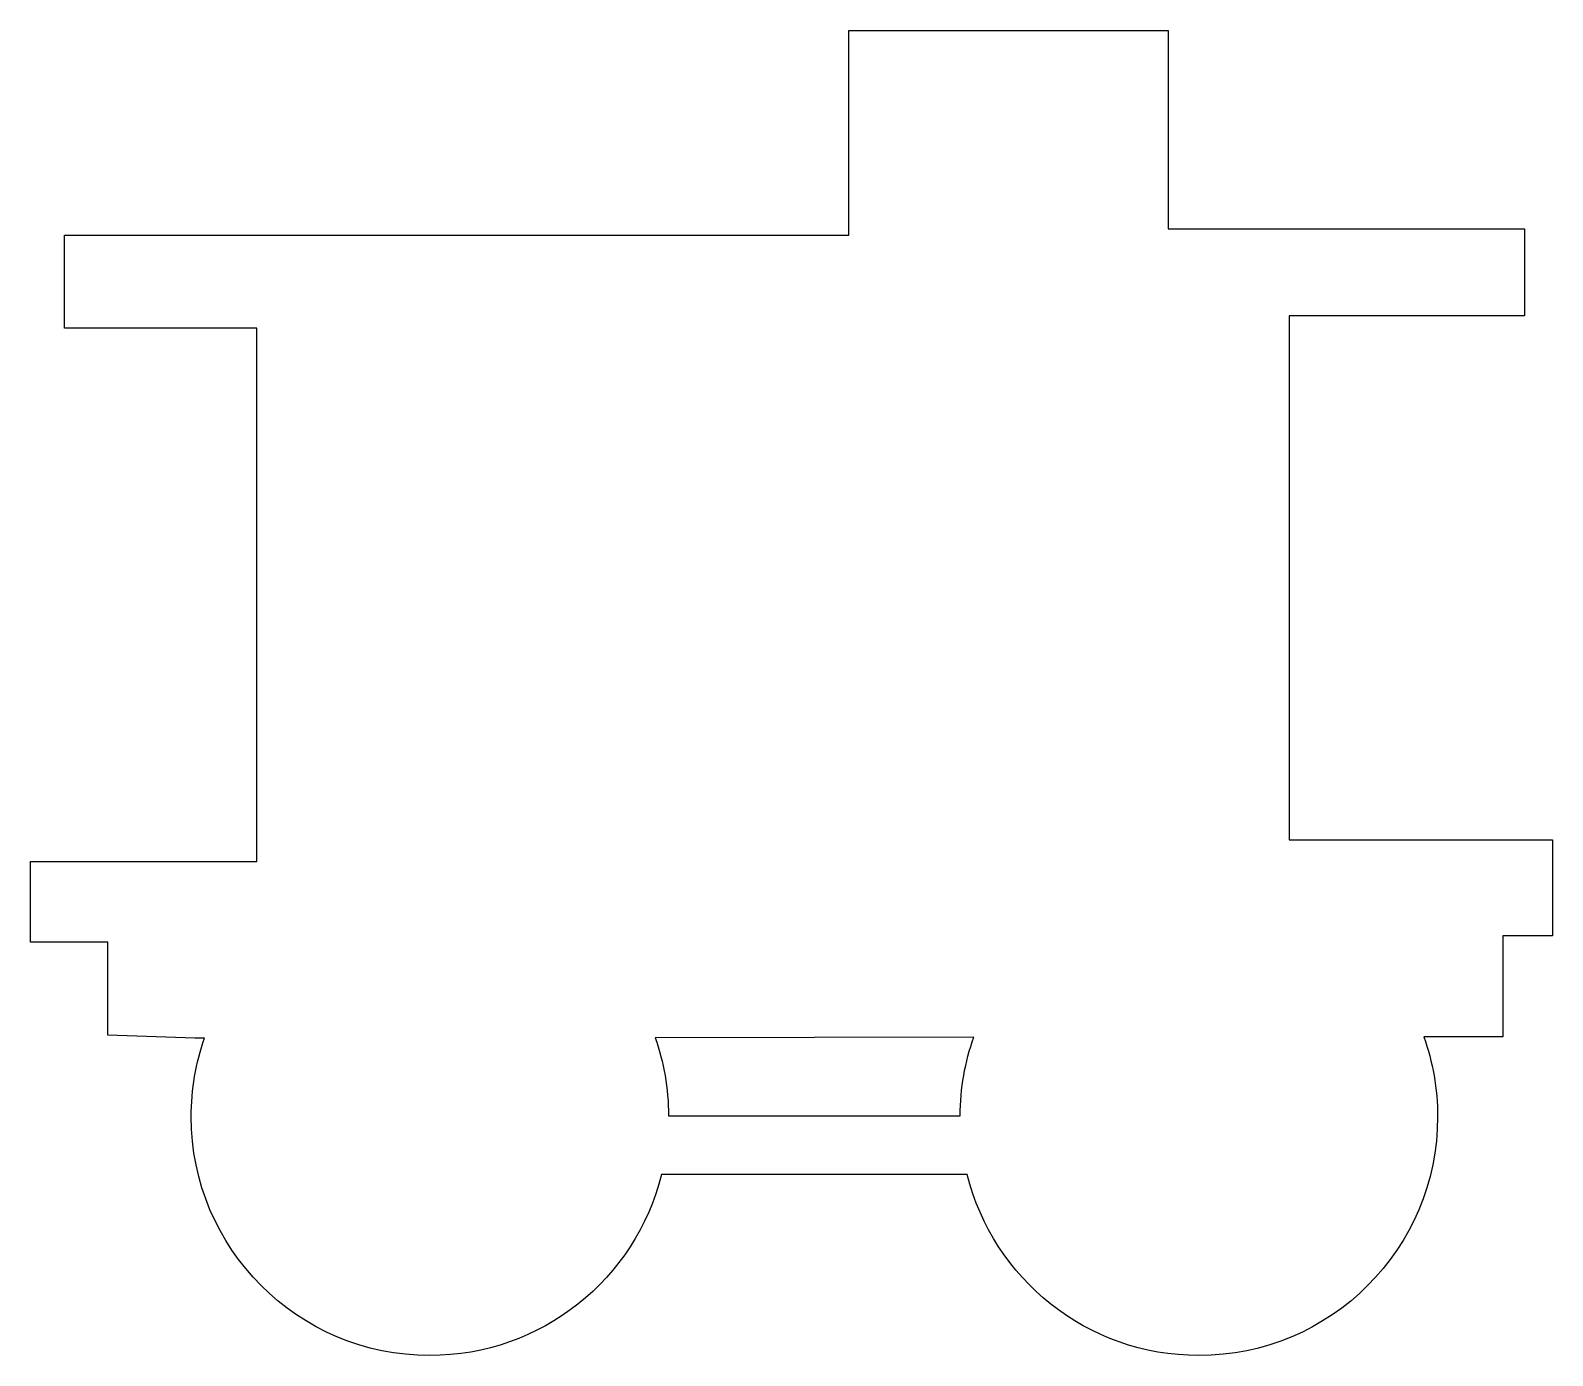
# Model space of a CAD drawing. Header units: centimetres. Extents: x -10.9 to 10.9, y -9.5 to 9.5.
import ezdxf

# ---------------------------------------------------------------- set-up
doc = ezdxf.new("R2010")
doc.units = ezdxf.units.CM
doc.header["$MEASUREMENT"] = 0
doc.layers.add('Camada 1', color=7, linetype='Continuous')

msp = doc.modelspace()

# ---------------------------------------------------------------- linework, layer by layer
at = {"layer": 'Camada 1'}
for points, knots in [([(7.12647, -2.10161), (7.12647, -2.10161), (7.12647, 5.40224), (7.12647, 5.40224), (7.12647, 5.40224), (7.12647, 5.40224), (10.50097, 5.40224), (10.50097, 5.40224), (10.50097, 5.40224), (10.50097, 5.40224), (10.50097, 6.64549), (10.50097, 6.64549), (10.50097, 6.64549), (10.50097, 6.64549), (5.39483, 6.64549), (5.39483, 6.64549), (5.39483, 6.64549), (5.39483, 6.64549), (5.39483, 9.48716), (5.39483, 9.48716), (5.39483, 9.48716), (5.39483, 9.48716), (0.82145, 9.48716), (0.82145, 9.48716), (0.82145, 9.48716), (0.82145, 9.48716), (0.82145, 6.55666), (0.82145, 6.55666), (0.82145, 6.55666), (0.82145, 6.55666), (-10.41217, 6.55667), (-10.41217, 6.55667), (-10.41217, 6.55667), (-10.41217, 6.55667), (-10.41217, 5.22463), (-10.41217, 5.22463), (-10.41217, 5.22463), (-10.41217, 5.22463), (-7.65929, 5.22462), (-7.65929, 5.22462), (-7.65929, 5.22462), (-7.65929, 5.22462), (-7.65929, -2.41247), (-7.65929, -2.41247), (-7.65929, -2.41247), (-7.65929, -2.41247), (-10.9006, -2.41247), (-10.9006, -2.41247), (-10.9006, -2.41247), (-10.9006, -2.41247), (-10.9006, -3.5669), (-10.9006, -3.5669), (-10.9006, -3.5669), (-10.9006, -3.5669), (-9.79054, -3.5669), (-9.79054, -3.5669), (-9.79054, -3.5669), (-9.79054, -3.5669), (-9.79054, -4.899), (-9.79054, -4.899), (-9.79054, -4.899), (-9.79054, -4.899), (-8.54732, -4.94337), (-8.54732, -4.94337), (-8.54732, -4.94337), (-8.54732, -4.94337), (-8.40847, -4.94321), (-8.40847, -4.94321), (-8.40847, -4.94321), (-8.53124, -5.29558), (-8.59818, -5.67412), (-8.59818, -6.06832), (-8.59818, -6.06832), (-8.59818, -7.95657), (-7.06746, -9.48719), (-5.17926, -9.48719), (-5.17926, -9.48719), (-3.57686, -9.48719), (-2.23212, -8.3848), (-1.86168, -6.89702), (-1.86168, -6.89702), (-1.86168, -6.89702), (2.51722, -6.89703), (2.51722, -6.89703), (2.51722, -6.89703), (2.88766, -8.38478), (4.23241, -9.4872), (5.8348, -9.4872), (5.8348, -9.4872), (7.72297, -9.4872), (9.25375, -7.95659), (9.25375, -6.06833), (9.25375, -6.06833), (9.25375, -5.66637), (9.18416, -5.28072), (9.05674, -4.92247), (9.05674, -4.92247), (9.05674, -4.92247), (10.19019, -4.92112), (10.19019, -4.92112), (10.19019, -4.92112), (10.19019, -4.92112), (10.19019, -3.47808), (10.19019, -3.47808), (10.19019, -3.47808), (10.19019, -3.47808), (10.90062, -3.47808), (10.90062, -3.47808), (10.90062, -3.47808), (10.90062, -3.47808), (10.90062, -2.10164), (10.90062, -2.10164), (10.90062, -2.10164), (10.90062, -2.10164), (7.12647, -2.10164), (7.12647, -2.10164), (7.12647, -2.10164), (7.12647, -2.10164), (7.12647, -2.10161), (7.12647, -2.10161)], [0, 0, 0, 0, 0.03225806, 0.03225806, 0.03225806, 0.03225806, 0.06451613, 0.06451613, 0.06451613, 0.06451613, 0.09677419, 0.09677419, 0.09677419, 0.09677419, 0.12903226, 0.12903226, 0.12903226, 0.12903226, 0.16129032, 0.16129032, 0.16129032, 0.16129032, 0.19354839, 0.19354839, 0.19354839, 0.19354839, 0.22580645, 0.22580645, 0.22580645, 0.22580645, 0.25806452, 0.25806452, 0.25806452, 0.25806452, 0.29032258, 0.29032258, 0.29032258, 0.29032258, 0.32258065, 0.32258065, 0.32258065, 0.32258065, 0.35483871, 0.35483871, 0.35483871, 0.35483871, 0.38709677, 0.38709677, 0.38709677, 0.38709677, 0.41935484, 0.41935484, 0.41935484, 0.41935484, 0.4516129, 0.4516129, 0.4516129, 0.4516129, 0.48387097, 0.48387097, 0.48387097, 0.48387097, 0.51612903, 0.51612903, 0.51612903, 0.51612903, 0.5483871, 0.5483871, 0.5483871, 0.5483871, 0.58064516, 0.58064516, 0.58064516, 0.58064516, 0.61290323, 0.61290323, 0.61290323, 0.61290323, 0.64516129, 0.64516129, 0.64516129, 0.64516129, 0.67741935, 0.67741935, 0.67741935, 0.67741935, 0.70967742, 0.70967742, 0.70967742, 0.70967742, 0.74193548, 0.74193548, 0.74193548, 0.74193548, 0.77419355, 0.77419355, 0.77419355, 0.77419355, 0.80645161, 0.80645161, 0.80645161, 0.80645161, 0.83870968, 0.83870968, 0.83870968, 0.83870968, 0.87096774, 0.87096774, 0.87096774, 0.87096774, 0.90322581, 0.90322581, 0.90322581, 0.90322581, 0.93548387, 0.93548387, 0.93548387, 0.93548387, 1, 1, 1, 1]), ([(2.41607, -6.0534), (2.41607, -6.0534), (-1.76048, -6.0534), (-1.76048, -6.0534), (-1.76048, -6.0534), (-1.76215, -5.66168), (-1.82977, -5.28561), (-1.9527, -4.93551), (-1.9527, -4.93551), (-1.9527, -4.93551), (2.6102, -4.93011), (2.6102, -4.93011), (2.6102, -4.93011), (2.48608, -5.28174), (2.41776, -5.65968), (2.41607, -6.0534)], [0, 0, 0, 0, 0.2, 0.2, 0.2, 0.2, 0.4, 0.4, 0.4, 0.4, 0.6, 0.6, 0.6, 0.6, 1, 1, 1, 1])]:
    msp.add_open_spline(points, degree=3, knots=knots, dxfattribs=at)

doc.saveas('drawing.dxf')
